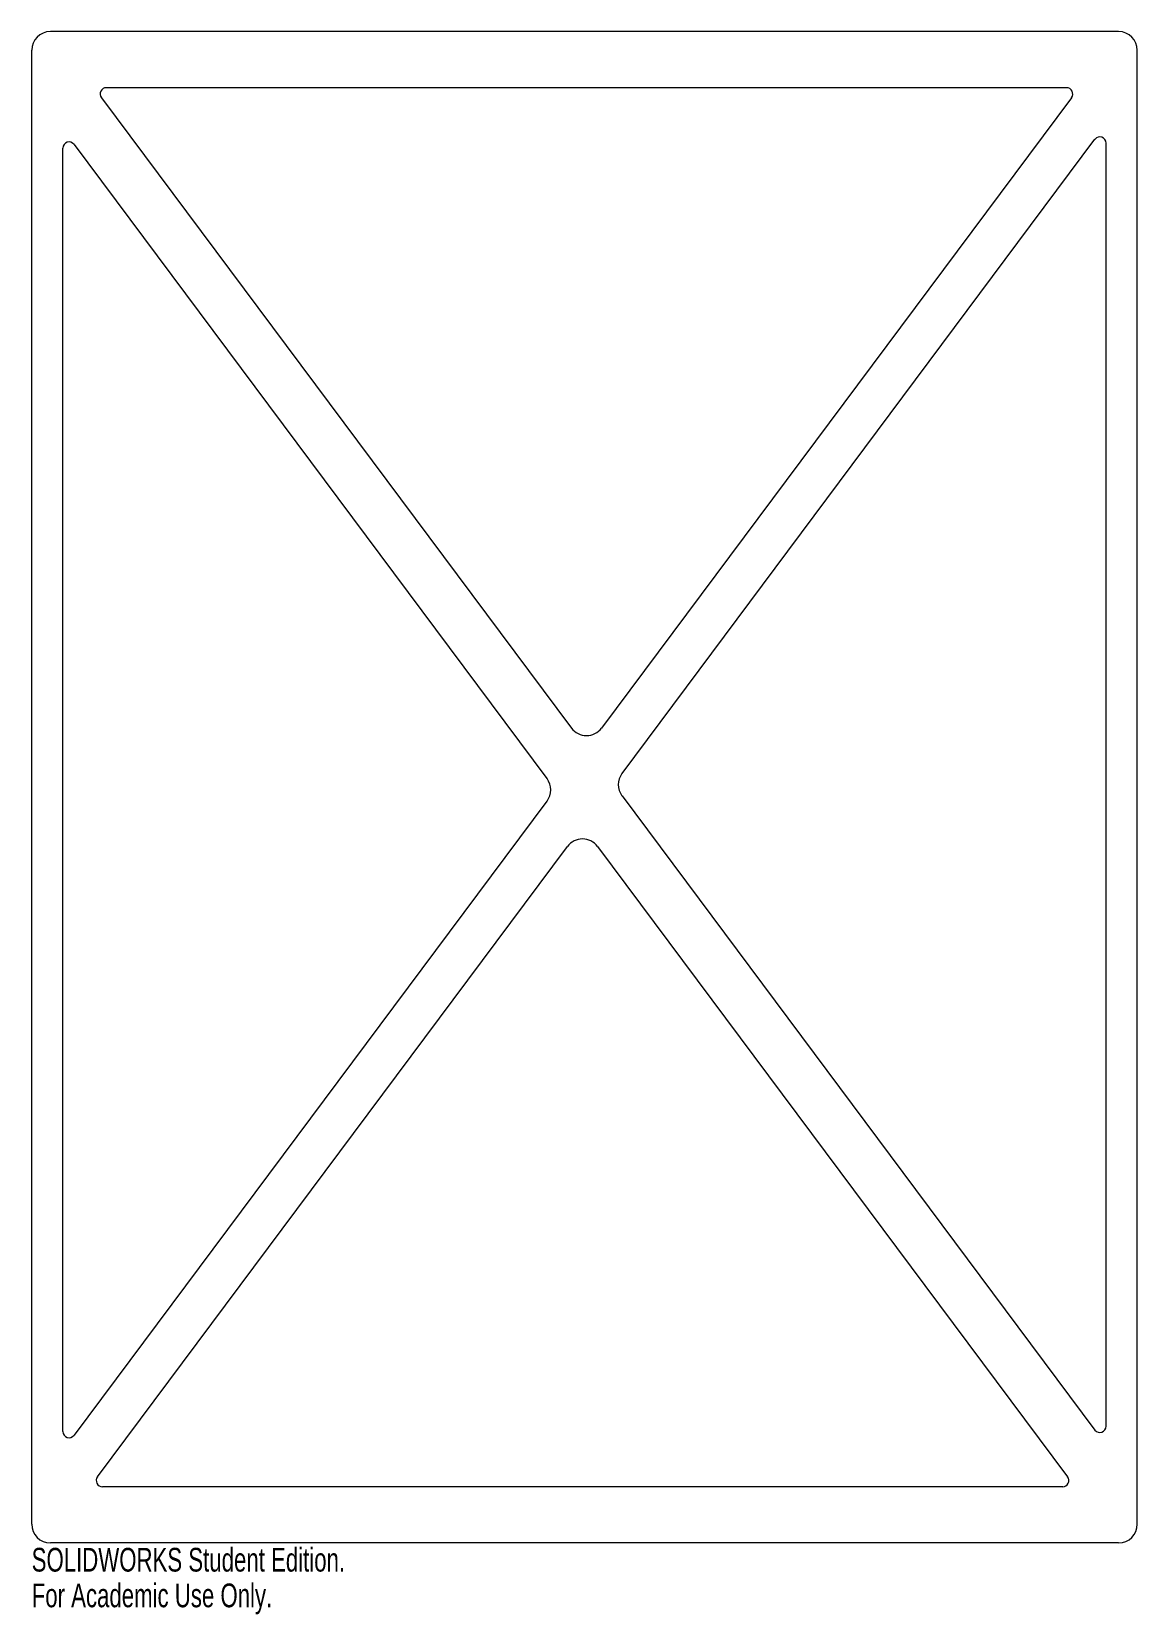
# Model space of a CAD drawing. Header units: inches. Extents: x -1.1 to 7.8, y -0.9 to 11.8.
import ezdxf

# ---------------------------------------------------------------- set-up
doc = ezdxf.new("R2010")
doc.units = ezdxf.units.IN
doc.header["$MEASUREMENT"] = 0
doc.styles.add('SLDTEXTSTYLE0', font='TXT', dxfattribs={"width": 0.7})

msp = doc.modelspace()

# ---------------------------------------------------------------- linework, layer by layer
at = {"color": 7, "linetype": 'Continuous', "lineweight": 15}
for p, q in [((7.618, 11.77), (-0.954, 11.77)), ((-1.104, -0.2), (-1.104, 11.62)), ((7.768, -0.2), (7.768, 11.62)), ((7.2, 11.32), (-0.505, 11.32)), ((-0.545, 11.24), (3.227, 6.184)), ((7.24, 11.24), (3.468, 6.184)), ((-0.854, 0.543), (-0.854, 10.835)), ((-0.764, 10.864), (3.031, 5.779)), ((3.633, 5.82), (7.428, 10.906)), ((7.518, 0.585), (7.518, 10.876)), ((3.031, 5.599), (-0.764, 0.513)), ((3.633, 5.641), (7.428, 0.555)), ((-0.576, 0.18), (3.196, 5.235)), ((3.437, 5.235), (7.209, 0.18)), ((7.169, 0.1), (-0.536, 0.1)), ((7.618, -0.35), (-0.954, -0.35))]:
    msp.add_line(p, q, dxfattribs=at)
for centre, radius, start, end in [((-0.954, 11.62), 0.15, 90, 180), ((7.618, 11.62), 0.15, 0, 90), ((-0.505, 11.27), 0.05, 90, 216.7328), ((7.2, 11.27), 0.05, 323.2672, 90), ((7.468, 10.876), 0.05, 0, 143.2672), ((-0.804, 10.835), 0.05, 36.7328, 180), ((3.348, 6.274), 0.15, 216.7328, 323.2672), ((2.911, 5.689), 0.15, 323.2672, 36.7328), ((3.753, 5.731), 0.15, 143.2672, 216.7328), ((3.316, 5.145), 0.15, 36.7328, 143.2672), ((-0.804, 0.543), 0.05, 180, 323.2672), ((7.468, 0.585), 0.05, 216.7328, 0), ((-0.536, 0.15), 0.05, 143.2672, 270), ((7.169, 0.15), 0.05, 270, 36.7328), ((-0.954, -0.2), 0.15, 180, 270), ((7.618, -0.2), 0.15, 270, 0)]:
    msp.add_arc(centre, radius, start, end, dxfattribs=at)

# ---------------------------------------------------------------- texts
at = {"color": 7, "linetype": 'Continuous', "char_height": 0.1903, "attachment_point": 1, "style": 'SLDTEXTSTYLE0'}
for s, insert in [('SOLIDWORKS Student Edition.', (-1.104, -0.39)), ('For Academic Use Only.', (-1.104, -0.676))]:
    msp.add_mtext(s, dxfattribs=dict(at, insert=insert))

doc.saveas('drawing.dxf')
